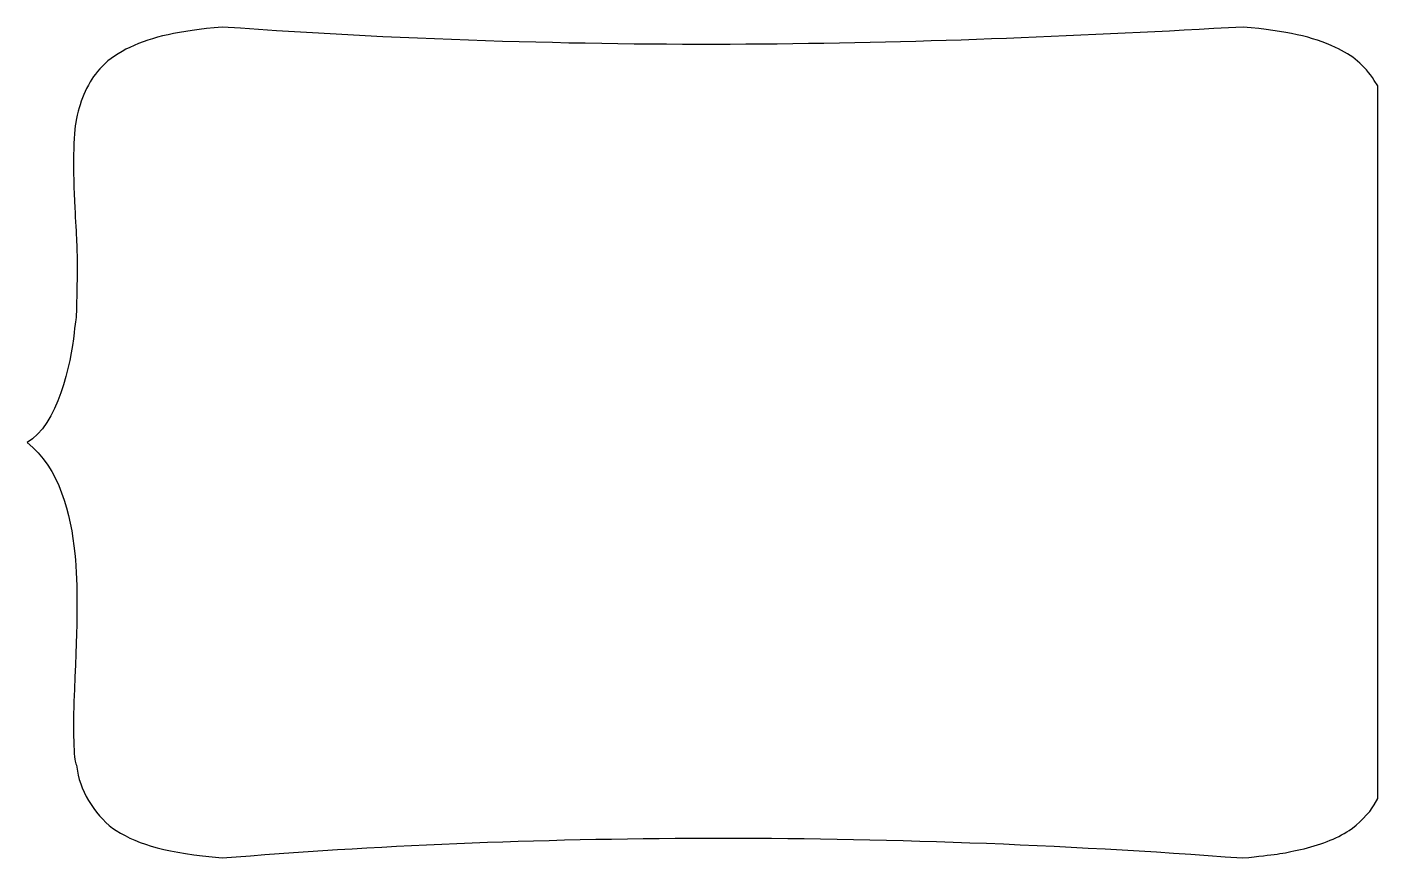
# Model space of a CAD drawing. Header units: centimetres. Extents: x -6.1 to 6.1, y -3.8 to 3.8.
import ezdxf

# ---------------------------------------------------------------- set-up
doc = ezdxf.new("R2010")
doc.units = ezdxf.units.CM
doc.header["$MEASUREMENT"] = 0
doc.layers.add('Layer 1', color=7, linetype='Continuous')

msp = doc.modelspace()

# ---------------------------------------------------------------- linework, layer by layer
at = {"layer": 'Layer 1'}
msp.add_open_spline([(-4.34856, -3.76037), (-4.84832, -3.71093), (-5.09337, -3.64721), (-5.30842, -3.51075), (-5.30842, -3.51075), (-5.4749, -3.40512), (-5.62634, -3.17268), (-5.65814, -2.97397), (-5.65814, -2.97397), (-5.66763, -2.91469), (-5.66711, -2.91698), (-5.67581, -2.89647), (-5.67581, -2.89647), (-5.69391, -2.85386), (-5.69857, -2.52172), (-5.68506, -2.23705), (-5.68506, -2.23705), (-5.65494, -1.60205), (-5.65398, -1.3062), (-5.68109, -1.00408), (-5.68109, -1.00408), (-5.71813, -0.64629), (-5.81825, -0.23235), (-6.11394, 0.00084), (-6.11394, 0.00084), (-5.83982, 0.15085), (-5.71575, 0.71702), (-5.68583, 0.99257), (-5.68583, 0.99257), (-5.68276, 1.04968), (-5.67652, 1.10117), (-5.67196, 1.10699), (-5.67196, 1.10699), (-5.66571, 1.11496), (-5.65665, 1.60828), (-5.66099, 1.70391), (-5.66099, 1.70391), (-5.66138, 1.71248), (-5.66362, 1.76622), (-5.66596, 1.82334), (-5.66596, 1.82334), (-5.6683, 1.88045), (-5.67538, 2.01597), (-5.68168, 2.12449), (-5.68168, 2.12449), (-5.70101, 2.45695), (-5.6953, 2.80793), (-5.66877, 2.91891), (-5.66877, 2.91891), (-5.66536, 2.93319), (-5.65982, 2.95889), (-5.65647, 2.97603), (-5.65647, 2.97603), (-5.64477, 3.03586), (-5.6075, 3.14003), (-5.57521, 3.20317), (-5.57521, 3.20317), (-5.52775, 3.29596), (-5.5033, 3.33058), (-5.42856, 3.41079), (-5.42856, 3.41079), (-5.3788, 3.46419), (-5.27584, 3.53399), (-5.18451, 3.57623), (-5.18451, 3.57623), (-4.97295, 3.67407), (-4.75032, 3.72309), (-4.34721, 3.76062), (-4.34721, 3.76062), (-0.814, 3.50643), (2.05856, 3.60099), (4.89301, 3.76055), (4.89301, 3.76055), (5.29482, 3.72318), (5.51829, 3.67399), (5.72899, 3.57656), (5.72899, 3.57656), (5.88523, 3.50431), (5.98984, 3.4154), (6.0803, 3.278), (6.0803, 3.278), (6.0803, 3.278), (6.11394, 3.22689), (6.11394, 3.22689), (6.11394, 3.22689), (6.11394, 3.22689), (6.11394, 0.00292), (6.11394, 0.00292), (6.11394, 0.00292), (6.11394, 0.00292), (6.11394, -3.22106), (6.11394, -3.22106), (6.11394, -3.22106), (6.11394, -3.22106), (6.08055, -3.27944), (6.08055, -3.27944), (6.08055, -3.27944), (6.04015, -3.35005), (5.9307, -3.46173), (5.85349, -3.51113), (5.85349, -3.51113), (5.73496, -3.58695), (5.58443, -3.64605), (5.41298, -3.68408), (5.41298, -3.68408), (5.23647, -3.72324), (5.1986, -3.72877), (4.88856, -3.76062), (4.88856, -3.76062), (1.54716, -3.50776), (-1.61812, -3.53457), (-4.34856, -3.76037)], degree=3, knots=[0, 0, 0, 0, 0.03448276, 0.03448276, 0.03448276, 0.03448276, 0.06896552, 0.06896552, 0.06896552, 0.06896552, 0.10344828, 0.10344828, 0.10344828, 0.10344828, 0.13793103, 0.13793103, 0.13793103, 0.13793103, 0.17241379, 0.17241379, 0.17241379, 0.17241379, 0.20689655, 0.20689655, 0.20689655, 0.20689655, 0.24137931, 0.24137931, 0.24137931, 0.24137931, 0.27586207, 0.27586207, 0.27586207, 0.27586207, 0.31034483, 0.31034483, 0.31034483, 0.31034483, 0.34482759, 0.34482759, 0.34482759, 0.34482759, 0.37931034, 0.37931034, 0.37931034, 0.37931034, 0.4137931, 0.4137931, 0.4137931, 0.4137931, 0.44827586, 0.44827586, 0.44827586, 0.44827586, 0.48275862, 0.48275862, 0.48275862, 0.48275862, 0.51724138, 0.51724138, 0.51724138, 0.51724138, 0.55172414, 0.55172414, 0.55172414, 0.55172414, 0.5862069, 0.5862069, 0.5862069, 0.5862069, 0.62068966, 0.62068966, 0.62068966, 0.62068966, 0.65517241, 0.65517241, 0.65517241, 0.65517241, 0.68965517, 0.68965517, 0.68965517, 0.68965517, 0.72413793, 0.72413793, 0.72413793, 0.72413793, 0.75862069, 0.75862069, 0.75862069, 0.75862069, 0.79310345, 0.79310345, 0.79310345, 0.79310345, 0.82758621, 0.82758621, 0.82758621, 0.82758621, 0.86206897, 0.86206897, 0.86206897, 0.86206897, 0.89655172, 0.89655172, 0.89655172, 0.89655172, 0.93103448, 0.93103448, 0.93103448, 0.93103448, 1, 1, 1, 1], dxfattribs=at)

doc.saveas('drawing.dxf')
